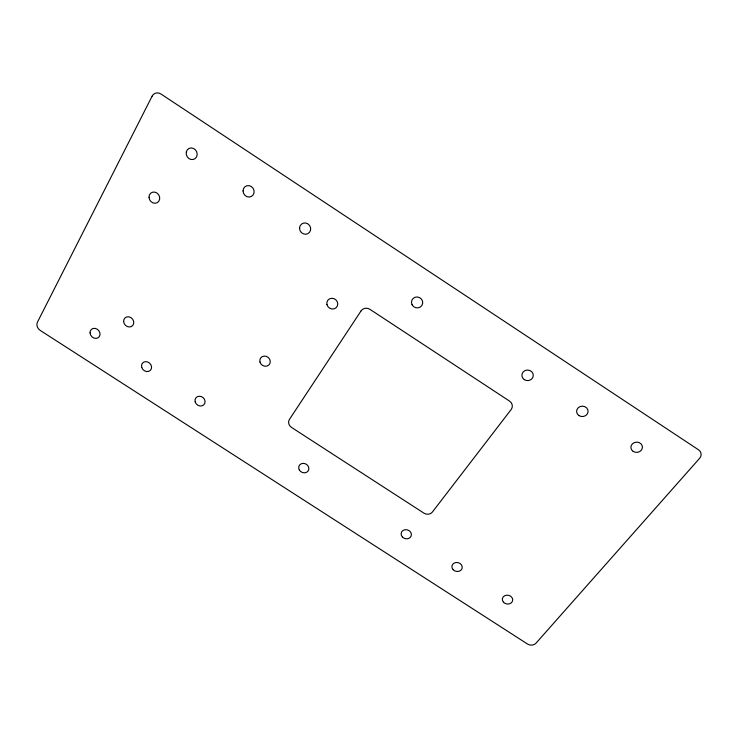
<?xml version="1.0" encoding="UTF-8"?>
<svg xmlns="http://www.w3.org/2000/svg" width="738" height="738" viewBox="0 0 738 738"><rect width="100%" height="100%" fill="white"/><g stroke="black" fill="none" stroke-linecap="round" stroke-linejoin="round"><path stroke-width="1.11" d="M152.12 96.152L37.426 322.192A6.347 5.341 47.8 0 0 40.221 330.412L527.486 644.016A6.116 5.083 9.5 0 0 535.954 643.232L699.642 458.289A6.946 6.052 -6.9 0 0 698.508 449.793L160.967 94.012A7.214 6.402 65.9 0 0 152.12 96.152M361.02 310.947L289.434 419.415A6.245 5.6 30.3 0 0 291.584 427.468L423.87 513.104A6.218 5.489 15.9 0 0 432.403 512.024L511.139 409.553A6.596 6.061 6.3 0 0 509.497 401.066L369.978 309.36A6.587 6.227 31 0 0 361.02 310.947M524.294 379.636A5.71 5.295 2 0 0 533.279 375.845A5.71 5.295 2 0 0 525.207 370.504A5.71 5.295 2 0 0 524.294 379.636M633.149 451.388A5.784 5.129 -3.8 0 0 642.401 447.837A5.784 5.129 -3.8 0 0 634.431 442.56A5.784 5.129 -3.8 0 0 633.149 451.388M412.062 304.766A5.673 5.443 22.1 0 0 421.813 305.569A5.673 5.443 22.1 0 0 417.404 296.99A5.673 5.443 22.1 0 0 412.062 304.766M186.308 151.936A5.959 5.387 61.8 0 0 193.245 159.482A5.959 5.387 61.8 0 0 195.478 149.888A5.959 5.387 61.8 0 0 186.308 151.936M299.554 228.199A5.775 5.452 51.9 0 0 307.847 233.678A5.775 5.452 51.9 0 0 307.995 223.918A5.775 5.452 51.9 0 0 299.554 228.199M503.537 602.273A5.231 4.437 10.4 0 0 512.421 601.369A5.231 4.437 10.4 0 0 506.609 595.169A5.231 4.437 10.4 0 0 503.537 602.273M402.441 537.052A5.212 4.539 17.5 0 0 411.167 536A5.212 4.539 17.5 0 0 405.19 529.681A5.212 4.539 17.5 0 0 402.441 537.052M299.324 469.977A5.221 4.612 27.3 0 0 308.152 470.927A5.221 4.612 27.3 0 0 303.853 463.381A5.221 4.612 27.3 0 0 299.324 469.977M195.192 401.915A5.286 4.64 37.9 0 0 203.697 404.931A5.286 4.64 37.9 0 0 201.243 396.564A5.286 4.64 37.9 0 0 195.192 401.915M90.045 332.912A5.397 4.631 46.3 0 0 97.813 337.939A5.397 4.631 46.3 0 0 97.268 329.24A5.397 4.631 46.3 0 0 90.045 332.912M453.169 569.727A5.221 4.493 13.6 0 0 461.97 568.749A5.221 4.493 13.6 0 0 456.084 562.485A5.221 4.493 13.6 0 0 453.169 569.727M578.933 415.586A5.747 5.212 -1.7 0 0 588.048 411.915A5.747 5.212 -1.7 0 0 580.031 406.61A5.747 5.212 -1.7 0 0 578.933 415.586M149.011 197.277A5.803 5.175 56.9 0 0 157.24 202.692A5.803 5.175 56.9 0 0 156.871 192.978A5.803 5.175 56.9 0 0 149.011 197.277M259.97 362.017A5.424 4.917 37 0 0 268.743 365.107A5.424 4.917 37 0 0 266.4 356.389A5.424 4.917 37 0 0 259.97 362.017M123.624 321.427A5.443 4.742 46.4 0 0 131.465 326.51A5.443 4.742 46.4 0 0 131.023 317.681A5.443 4.742 46.4 0 0 123.624 321.427M326.952 304.6A5.6 5.258 37.1 0 0 336.048 307.774A5.6 5.258 37.1 0 0 333.825 298.586A5.6 5.258 37.1 0 0 326.952 304.6M243.042 190.93A5.858 5.424 58.3 0 0 251.39 196.456A5.858 5.424 58.3 0 0 251.344 186.529A5.858 5.424 58.3 0 0 243.042 190.93M141.751 367.423A5.341 4.64 42.6 0 0 150.257 370.448A5.341 4.64 42.6 0 0 147.646 361.952A5.341 4.64 42.6 0 0 141.751 367.423"/></g></svg>
